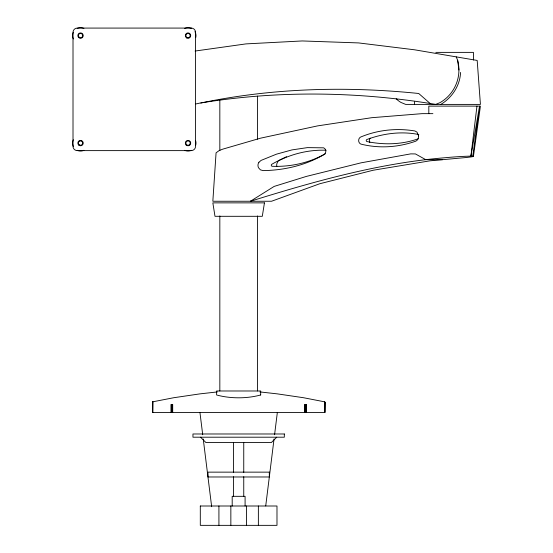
<?xml version="1.0" encoding="UTF-8"?>
<svg xmlns="http://www.w3.org/2000/svg" width="553" height="553" viewBox="0 0 553 553"><rect width="100%" height="100%" fill="white"/><g stroke="black" fill="none" stroke-linecap="round" stroke-linejoin="round"><path stroke-width="0.83" d="M152.663 412.483L152.822 401.803L152.822 412.483M218.919 525.35L218.919 506.002M230.85 525.35L230.85 506.002M232.191 506.002L232.191 496.324L245.09 496.324L245.09 506.002M233.539 496.324L233.539 476.707M233.539 472.442L233.539 442.58M243.749 496.324L243.749 476.707M243.749 472.442L243.749 442.58M246.438 525.35L246.438 506.002M258.369 525.35L258.369 506.002M306.355 412.483L306.355 404.423L305.864 404.45L305.864 412.483M324.839 412.483L324.894 401.996L324.894 412.483L152.365 412.483M476.963 106.121L470.907 156.146A18.843 0.781 -4.1 0 0 445.22 157.716C378.611 163.156 313.993 181.495 250.426 201.251L274.164 186.409L306.314 176.428L361.061 162.831L410.748 153.872L415.434 153.934L425.775 159.679L442.587 159.679M265.723 505.905L274.039 439.034M274.571 434.748L277.343 412.483M472.787 156.202L479.541 106.121L470.907 156.146L472.787 156.202A18.864 0.781 -4.1 0 1 464.015 157.716L429.923 160.84L373.164 170.241L319.821 183.727L271.544 201.251L212.843 201.251L216.071 152.828L219.092 150.623L222.679 149.172L260.539 138.174L317.546 125.897L371.671 117.706L422.091 113.648L432.902 113.648M460.566 72.429C460.02 85.632 452.05 97.646 440.859 104.399M473.43 156.361L480.419 106.121L428.817 106.121L428.817 113.648M278.111 161.206L276.894 163.55A5.226 3.954 87.6 0 0 276.811 166.425M276.735 437.202L271.316 442.58L205.965 442.58L200.545 437.202M325.309 153.775C309.272 162.872 290.712 166.992 272.325 166.294L271.889 166.204A1.009 0.878 -90 0 1 271.571 164.497L271.931 164.2C288.334 154.771 307.171 149.497 326.152 150.25M279.085 160.391L286.53 156.686M217.384 391.925L199.944 393.874L173.718 397.731L152.531 401.858L152.441 412.483M418.268 138.775C401.934 144.63 384.045 145.066 367.144 141.589L366.722 141.423A1.009 0.878 -90 0 1 366.625 139.681L367.026 139.453C383.478 133.349 401.533 131.061 418.835 134.531M324.611 412.483L324.846 402.024M200.843 102.996C272.366 88.031 346.15 86.047 418.725 93.492L430.393 103.701M195.091 51.042L245.988 43.894L302.27 40.95L358.586 42.92L414.522 49.791L477.191 60.436L480.419 104.399L405.674 104.399L400.987 102.464A23.081 23.081 0 0 1 396.211 98.793M172.135 412.483L172.135 404.471L172.695 404.464L172.695 412.483M304.758 412.483L304.758 404.464L305.602 404.464L305.602 412.483M435.805 52.376L473.43 52.376L473.43 60.049M171.071 412.483L171.071 404.43L171.582 404.457L171.582 412.483M259.903 391.925L277.343 393.874L303.562 397.731L324.493 401.81M456.232 56.876L457.635 60.263L458.921 70.003M199.944 412.483L202.716 434.748M203.248 439.034L211.661 506.693M324.735 402.052L324.742 412.483M306.113 404.437L306.12 412.483M152.531 401.858L152.538 412.483M414.522 101.87L414.522 104.399M305.325 404.464L305.325 412.483M305.042 404.464L305.042 412.483M257.456 96.091L257.456 139.204M257.456 215.946L257.456 390.985M219.831 100.404L219.831 150.409M219.831 215.946L219.831 390.985M172.418 404.471L172.418 412.483M171.319 404.45L171.319 412.483M195.893 103.923A34.397 34.397 0 0 0 199.087 103.231C277.357 90.25 357.535 91.397 435.723 104.399L440.105 102.588A37.625 37.625 0 0 0 457.635 60.263M73.328 38.966A7.956 7.956 0 0 1 73.328 32.24M77.171 28.397A7.956 7.956 0 0 1 83.904 28.397M184.667 28.397A7.956 7.956 0 0 1 191.393 28.397M194.919 31.625A7.956 7.956 0 0 1 195.714 37.666M83.904 150.305A7.956 7.956 0 0 1 77.171 150.305M73.328 146.462A7.956 7.956 0 0 1 73.328 139.736M191.393 150.305A7.956 7.956 0 0 1 184.667 150.305M195.714 141.043A7.956 7.956 0 0 1 195.714 145.156M369.874 142.536A3.671 3.29 -90 0 1 370.123 138.132M200.304 506.002L200.304 525.35L276.984 525.35L276.984 506.002L200.304 506.002M418.586 135.858C418.732 137.967 417.791 140.331 415.738 141.188C398.284 147.388 379.206 148.646 361.178 144.167L360.307 143.794A3.671 3.048 -90 0 1 359.955 137.497L360.784 136.985C377.83 129.879 396.771 127.923 414.944 130.978L417.024 132.153L418.586 135.858M264.445 202.868L262.295 216.306L214.993 216.306L212.843 202.868L264.445 202.868M258.915 162.264L258.272 163.55A5.226 4.936 -85.3 0 0 258.541 167.787L260.408 169.847L263.104 170.607C284.325 170.31 305.567 165.347 323.982 154.577L324.791 153.934A3.636 3.263 -90 0 0 323.609 147.824L307.337 147.63L292.005 149.898L276.472 154.163L261.106 160.391L258.915 162.264M260.677 394.98C246.887 398.748 230.401 398.748 216.603 394.98L216.603 390.985L260.677 390.985L260.677 394.98M191.255 28.079L77.309 28.079A4.3 4.3 0 0 0 73.01 32.378L73.01 146.324A4.3 4.3 0 0 0 77.309 150.623L191.255 150.623A4.3 4.3 0 0 0 195.555 146.324L195.555 32.378A4.3 4.3 0 0 0 191.255 28.079M284.325 433.981L192.956 433.981L192.956 437.202L284.325 437.202L284.325 433.981M269.318 472.138L207.969 472.138L207.969 476.976L269.318 476.976L269.318 472.138M78.637 37.507A2.689 2.689 0 0 0 83.13 36.298A2.689 2.689 0 0 0 79.839 33.007A2.689 2.689 0 0 0 78.637 37.507M186.133 144.997A2.689 2.689 0 0 0 190.626 143.794A2.689 2.689 0 0 0 187.336 140.503A2.689 2.689 0 0 0 186.133 144.997M78.637 144.997A2.689 2.689 0 0 0 83.13 143.794A2.689 2.689 0 0 0 79.839 140.503A2.689 2.689 0 0 0 78.637 144.997M186.686 37.929A2.689 2.689 0 0 0 190.716 35.606A2.689 2.689 0 0 0 186.686 33.277A2.689 2.689 0 0 0 186.686 37.929M79.017 37.127A2.15 2.15 0 0 0 82.611 36.159A2.15 2.15 0 0 0 79.978 33.526A2.15 2.15 0 0 0 79.017 37.127M186.955 37.466A2.15 2.15 0 0 0 190.184 35.606A2.15 2.15 0 0 0 186.955 33.74A2.15 2.15 0 0 0 186.955 37.466M79.017 144.616A2.15 2.15 0 0 0 82.611 143.656A2.15 2.15 0 0 0 79.978 141.022A2.15 2.15 0 0 0 79.017 144.616M186.513 144.616A2.15 2.15 0 0 0 190.108 143.656A2.15 2.15 0 0 0 187.474 141.022A2.15 2.15 0 0 0 186.513 144.616"/></g></svg>
